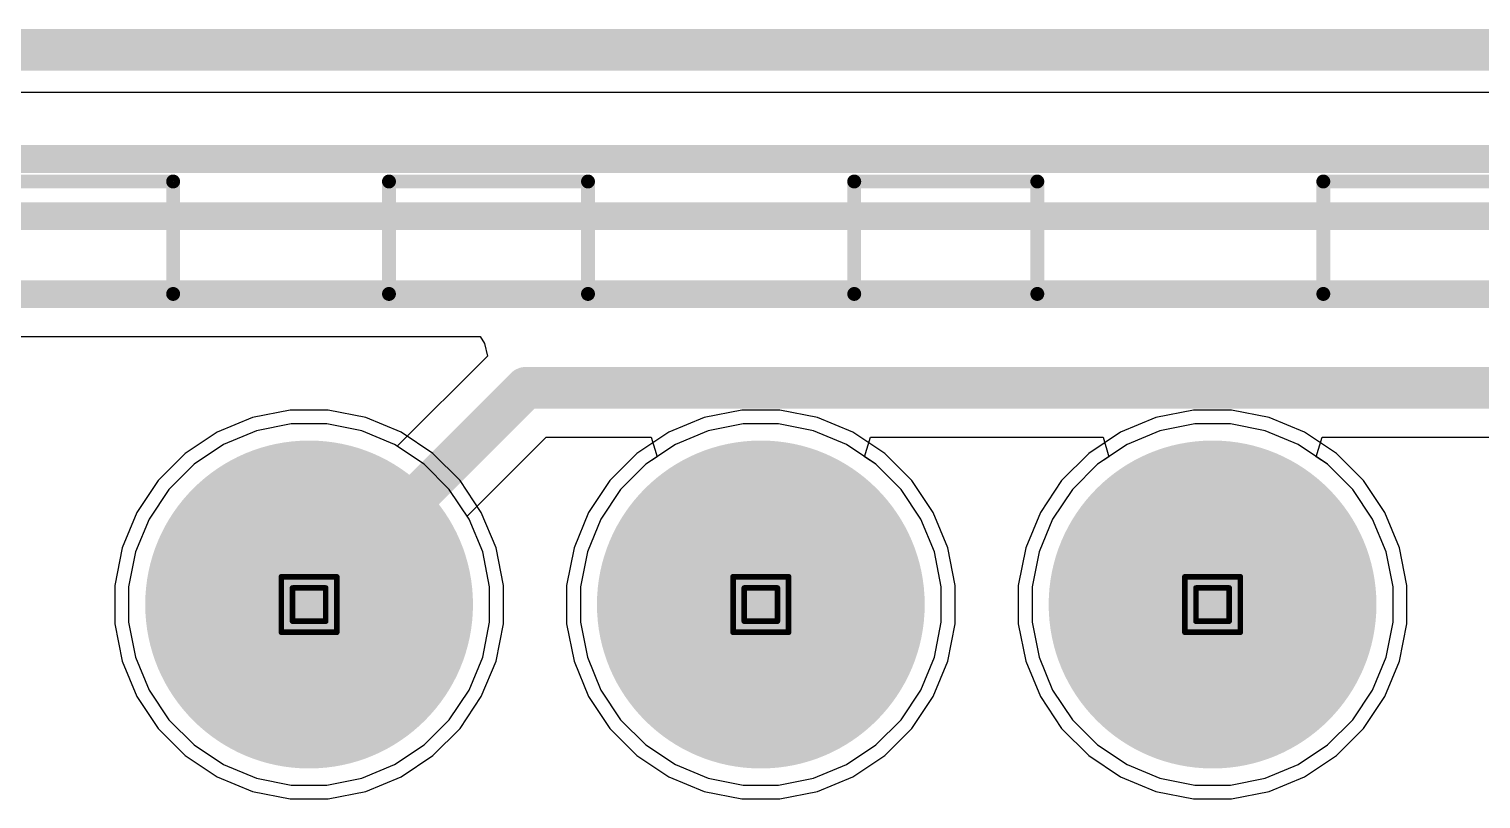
# Model space of a CAD drawing. Header units: inches. Extents: x 0 to 5379, y 0 to 5429.
# Drawn here: x 225.69 to 238.99, y 213.14 to 220.19 of the extents above; entities that cross this region are included whole.
import ezdxf

# ---------------------------------------------------------------- set-up
doc = ezdxf.new("R2010")
doc.units = ezdxf.units.IN
for name, color, linetype in [('Board Outline', 216, 'Continuous'), ('Bottom Layer', 5, 'Continuous'), ('Bottom Solder', 6, 'Continuous'), ('Drill Drawing', 1, 'Continuous'), ('GND01', 16, 'Continuous'), ('GND02', 76, 'Continuous'), ('Multi-Layer', 9, 'Continuous'), ('Pad Holes', 156, 'Continuous'), ('PWR', 156, 'Continuous'), ('SIG 01', 90, 'Continuous'), ('Top Layer', 1, 'Continuous'), ('Top Overlay', 2, 'Continuous'), ('Top Solder', 216, 'Continuous')]:
    doc.layers.add(name, color=color, linetype=linetype)

# ---------------------------------------------------------------- blocks, each defined once
blk = doc.blocks.new('1_770182_0_805')
at = {"layer": 'Bottom Layer'}
h = blk.add_hatch(color=5, dxfattribs=at)
edge = h.paths.add_edge_path()
edge.add_arc((-6.365, -4.14), 1.4, 0, 360)
h = blk.add_hatch(color=5, dxfattribs=at)
edge = h.paths.add_edge_path()
edge.add_arc((-2.225, -4.14), 1.4, 0, 360)
h = blk.add_hatch(color=5, dxfattribs=at)
edge = h.paths.add_edge_path()
edge.add_arc((1.915, -4.14), 1.4, 0, 360)
at = {"layer": 'Bottom Solder'}
h = blk.add_hatch(color=6, dxfattribs=at)
edge = h.paths.add_edge_path()
edge.add_arc((-6.365, -4.14), 1.502, 0, 360)
h = blk.add_hatch(color=6, dxfattribs=at)
edge = h.paths.add_edge_path()
edge.add_arc((-2.225, -4.14), 1.502, 0, 360)
h = blk.add_hatch(color=6, dxfattribs=at)
edge = h.paths.add_edge_path()
edge.add_arc((1.915, -4.14), 1.502, 0, 360)
at = {"layer": 'GND01'}
h = blk.add_hatch(color=16, dxfattribs=at)
edge = h.paths.add_edge_path()
edge.add_arc((-6.365, -4.14), 1.4, 0, 360)
h = blk.add_hatch(color=16, dxfattribs=at)
edge = h.paths.add_edge_path()
edge.add_arc((-2.225, -4.14), 1.4, 0, 360)
h = blk.add_hatch(color=16, dxfattribs=at)
edge = h.paths.add_edge_path()
edge.add_arc((1.915, -4.14), 1.4, 0, 360)
at = {"layer": 'GND02'}
h = blk.add_hatch(color=76, dxfattribs=at)
edge = h.paths.add_edge_path()
edge.add_arc((-6.365, -4.14), 1.4, 0, 360)
h = blk.add_hatch(color=76, dxfattribs=at)
edge = h.paths.add_edge_path()
edge.add_arc((-2.225, -4.14), 1.4, 0, 360)
h = blk.add_hatch(color=76, dxfattribs=at)
edge = h.paths.add_edge_path()
edge.add_arc((1.915, -4.14), 1.4, 0, 360)
at = {"layer": 'Multi-Layer'}
h = blk.add_hatch(color=9, dxfattribs=at)
edge = h.paths.add_edge_path()
edge.add_arc((-6.365, -4.14), 1.4, 0, 360)
h = blk.add_hatch(color=9, dxfattribs=at)
edge = h.paths.add_edge_path()
edge.add_arc((-2.225, -4.14), 1.4, 0, 360)
h = blk.add_hatch(color=9, dxfattribs=at)
edge = h.paths.add_edge_path()
edge.add_arc((1.915, -4.14), 1.4, 0, 360)
at = {"layer": 'Pad Holes'}
h = blk.add_hatch(color=7, dxfattribs=at)
edge = h.paths.add_edge_path()
edge.add_arc((-6.365, -4.14), 0.7, 0, 360)
h = blk.add_hatch(color=7, dxfattribs=at)
edge = h.paths.add_edge_path()
edge.add_arc((-2.225, -4.14), 0.7, 0, 360)
h = blk.add_hatch(color=7, dxfattribs=at)
edge = h.paths.add_edge_path()
edge.add_arc((1.915, -4.14), 0.7, 0, 360)
at = {"layer": 'PWR'}
h = blk.add_hatch(color=156, dxfattribs=at)
edge = h.paths.add_edge_path()
edge.add_arc((-6.365, -4.14), 1.4, 0, 360)
h = blk.add_hatch(color=156, dxfattribs=at)
edge = h.paths.add_edge_path()
edge.add_arc((-2.225, -4.14), 1.4, 0, 360)
h = blk.add_hatch(color=156, dxfattribs=at)
edge = h.paths.add_edge_path()
edge.add_arc((1.915, -4.14), 1.4, 0, 360)
at = {"layer": 'SIG 01'}
h = blk.add_hatch(color=90, dxfattribs=at)
edge = h.paths.add_edge_path()
edge.add_arc((-6.365, -4.14), 1.4, 0, 360)
h = blk.add_hatch(color=90, dxfattribs=at)
edge = h.paths.add_edge_path()
edge.add_arc((-2.225, -4.14), 1.4, 0, 360)
h = blk.add_hatch(color=90, dxfattribs=at)
edge = h.paths.add_edge_path()
edge.add_arc((1.915, -4.14), 1.4, 0, 360)
at = {"layer": 'Top Layer'}
h = blk.add_hatch(color=1, dxfattribs=at)
edge = h.paths.add_edge_path()
edge.add_arc((-6.365, -4.14), 1.4, 0, 360)
h = blk.add_hatch(color=1, dxfattribs=at)
edge = h.paths.add_edge_path()
edge.add_arc((-2.225, -4.14), 1.4, 0, 360)
h = blk.add_hatch(color=1, dxfattribs=at)
edge = h.paths.add_edge_path()
edge.add_arc((1.915, -4.14), 1.4, 0, 360)
at = {"layer": 'Top Solder'}
h = blk.add_hatch(color=216, dxfattribs=at)
edge = h.paths.add_edge_path()
edge.add_arc((-6.365, -4.14), 1.502, 0, 360)
h = blk.add_hatch(color=216, dxfattribs=at)
edge = h.paths.add_edge_path()
edge.add_arc((-2.225, -4.14), 1.502, 0, 360)
h = blk.add_hatch(color=216, dxfattribs=at)
edge = h.paths.add_edge_path()
edge.add_arc((1.915, -4.14), 1.502, 0, 360)
at = {"layer": 'Top Overlay'}
for points in [[(-7.38, -6.985, 0.127, 0.127, 0), (-9.21, -6.985, 0.127, 0.127, 0)], [(-4.759, -6.985, 0.127, 0.127, 0), (-7.38, -6.985, 0.127, 0.127, 0)], [(-7.38, -6.985, 0.127, 0.127, 0), (-7.38, -8.015, 0.127, 0.127, 0)], [(-3.081, -6.985, 0.127, 0.127, 0), (-4.759, -6.985, 0.127, 0.127, 0)], [(-4.759, -6.985, 0.127, 0.127, 0), (-4.759, -8.015, 0.127, 0.127, 0)], [(-0.641, -6.985, 0.127, 0.127, 0), (-3.081, -6.985, 0.127, 0.127, 0)], [(-3.081, -6.985, 0.127, 0.127, 0), (-3.081, -8.015, 0.127, 0.127, 0)], [(1.183, -6.985, 0.127, 0.127, 0), (-0.641, -6.985, 0.127, 0.127, 0)], [(-0.641, -6.985, 0.127, 0.127, 0), (-0.641, -8.015, 0.127, 0.127, 0)], [(3.161, -6.985, 0.127, 0.127, 0), (1.183, -6.985, 0.127, 0.127, 0)], [(1.183, -6.985, 0.127, 0.127, 0), (1.183, -8.015, 0.127, 0.127, 0)], [(4.76, -6.985, 0.127, 0.127, 0), (3.161, -6.985, 0.127, 0.127, 0)], [(3.161, -6.985, 0.127, 0.127, 0), (3.161, -8.015, 0.127, 0.127, 0)], [(-7.38, -8.015, 0.127, 0.127, 0), (-9.21, -8.015, 0.127, 0.127, 0)], [(-3.081, -8.015, 0.127, 0.127, 0), (-4.759, -8.015, 0.127, 0.127, 0)], [(1.183, -8.015, 0.127, 0.127, 0), (-0.641, -8.015, 0.127, 0.127, 0)], [(4.76, -8.015, 0.127, 0.127, 0), (3.161, -8.015, 0.127, 0.127, 0)]]:
    blk.add_lwpolyline(points, format="xyseb", dxfattribs=at)
for points in [[(-7.412, -6.985, 0.0635, 0.0635, 1), (-7.348, -6.985, 0.0635, 0.0635, 1)], [(-7.412, -6.985, 0.0635, 0.0635, 1), (-7.348, -6.985, 0.0635, 0.0635, 1)], [(-7.412, -6.985, 0.0635, 0.0635, 1), (-7.348, -6.985, 0.0635, 0.0635, 1)], [(-4.791, -6.985, 0.0635, 0.0635, 1), (-4.727, -6.985, 0.0635, 0.0635, 1)], [(-4.791, -6.985, 0.0635, 0.0635, 1), (-4.727, -6.985, 0.0635, 0.0635, 1)], [(-4.791, -6.985, 0.0635, 0.0635, 1), (-4.727, -6.985, 0.0635, 0.0635, 1)], [(-3.113, -6.985, 0.0635, 0.0635, 1), (-3.049, -6.985, 0.0635, 0.0635, 1)], [(-3.113, -6.985, 0.0635, 0.0635, 1), (-3.049, -6.985, 0.0635, 0.0635, 1)], [(-3.113, -6.985, 0.0635, 0.0635, 1), (-3.049, -6.985, 0.0635, 0.0635, 1)], [(-0.673, -6.985, 0.0635, 0.0635, 1), (-0.609, -6.985, 0.0635, 0.0635, 1)], [(-0.673, -6.985, 0.0635, 0.0635, 1), (-0.609, -6.985, 0.0635, 0.0635, 1)], [(-0.673, -6.985, 0.0635, 0.0635, 1), (-0.609, -6.985, 0.0635, 0.0635, 1)], [(1.151, -6.985, 0.0635, 0.0635, 1), (1.215, -6.985, 0.0635, 0.0635, 1)], [(1.151, -6.985, 0.0635, 0.0635, 1), (1.215, -6.985, 0.0635, 0.0635, 1)], [(1.151, -6.985, 0.0635, 0.0635, 1), (1.215, -6.985, 0.0635, 0.0635, 1)], [(3.129, -6.985, 0.0635, 0.0635, 1), (3.193, -6.985, 0.0635, 0.0635, 1)], [(3.129, -6.985, 0.0635, 0.0635, 1), (3.193, -6.985, 0.0635, 0.0635, 1)], [(3.129, -6.985, 0.0635, 0.0635, 1), (3.193, -6.985, 0.0635, 0.0635, 1)], [(-7.412, -8.015, 0.0635, 0.0635, 1), (-7.348, -8.015, 0.0635, 0.0635, 1)], [(-7.412, -8.015, 0.0635, 0.0635, 1), (-7.348, -8.015, 0.0635, 0.0635, 1)], [(-4.791, -8.015, 0.0635, 0.0635, 1), (-4.727, -8.015, 0.0635, 0.0635, 1)], [(-4.791, -8.015, 0.0635, 0.0635, 1), (-4.727, -8.015, 0.0635, 0.0635, 1)], [(-3.113, -8.015, 0.0635, 0.0635, 1), (-3.049, -8.015, 0.0635, 0.0635, 1)], [(-3.113, -8.015, 0.0635, 0.0635, 1), (-3.049, -8.015, 0.0635, 0.0635, 1)], [(-0.673, -8.015, 0.0635, 0.0635, 1), (-0.609, -8.015, 0.0635, 0.0635, 1)], [(-0.673, -8.015, 0.0635, 0.0635, 1), (-0.609, -8.015, 0.0635, 0.0635, 1)], [(1.151, -8.015, 0.0635, 0.0635, 1), (1.215, -8.015, 0.0635, 0.0635, 1)], [(1.151, -8.015, 0.0635, 0.0635, 1), (1.215, -8.015, 0.0635, 0.0635, 1)], [(3.129, -8.015, 0.0635, 0.0635, 1), (3.193, -8.015, 0.0635, 0.0635, 1)], [(3.129, -8.015, 0.0635, 0.0635, 1), (3.193, -8.015, 0.0635, 0.0635, 1)]]:
    blk.add_lwpolyline(points, format="xyseb", close=True, dxfattribs=at)

msp = doc.modelspace()

# ---------------------------------------------------------------- linework, layer by layer
at = {"layer": 'Board Outline'}
msp.add_lwpolyline([(0, 220, 0.381, 0.381, 0), (350, 220, 0.381, 0.381, 0)], format="xyseb", dxfattribs=at)
at = {"layer": 'Bottom Layer'}
for p, q in [((207.014, 219.612), (302.696, 219.612)), ((227.771, 216.509), (227.47, 216.385)), ((228.09, 216.573), (227.771, 216.509)), ((228.416, 216.573), (228.09, 216.573)), ((228.736, 216.509), (228.416, 216.573)), ((229.037, 216.385), (228.736, 216.509)), ((231.911, 216.509), (231.61, 216.385)), ((232.23, 216.573), (231.911, 216.509)), ((232.556, 216.573), (232.23, 216.573)), ((232.876, 216.509), (232.556, 216.573)), ((233.177, 216.385), (232.876, 216.509)), ((236.051, 216.509), (235.75, 216.385)), ((236.37, 216.573), (236.051, 216.509)), ((236.696, 216.573), (236.37, 216.573)), ((237.016, 216.509), (236.696, 216.573)), ((237.317, 216.385), (237.016, 216.509)), ((227.47, 216.385), (227.199, 216.204)), ((229.307, 216.204), (229.037, 216.385)), ((231.61, 216.385), (231.339, 216.204)), ((233.447, 216.204), (233.177, 216.385)), ((235.75, 216.385), (235.479, 216.204)), ((237.587, 216.204), (237.317, 216.385)), ((227.199, 216.204), (226.968, 215.973)), ((229.538, 215.973), (229.307, 216.204)), ((231.339, 216.204), (231.108, 215.973)), ((233.678, 215.973), (233.447, 216.204)), ((235.479, 216.204), (235.248, 215.973)), ((237.818, 215.973), (237.587, 216.204)), ((226.968, 215.973), (226.787, 215.702)), ((229.719, 215.702), (229.538, 215.973)), ((231.108, 215.973), (230.927, 215.702)), ((233.859, 215.702), (233.678, 215.973)), ((235.248, 215.973), (235.067, 215.702)), ((237.999, 215.702), (237.818, 215.973)), ((226.787, 215.702), (226.663, 215.401)), ((229.844, 215.401), (229.719, 215.702)), ((230.927, 215.702), (230.803, 215.401)), ((233.984, 215.401), (233.859, 215.702)), ((235.067, 215.702), (234.943, 215.401)), ((238.124, 215.401), (237.999, 215.702)), ((226.663, 215.401), (226.599, 215.082)), ((229.907, 215.082), (229.844, 215.401)), ((230.803, 215.401), (230.739, 215.082)), ((234.047, 215.082), (233.984, 215.401)), ((234.943, 215.401), (234.879, 215.082)), ((238.187, 215.082), (238.124, 215.401)), ((226.599, 215.082), (226.599, 214.756)), ((229.907, 214.756), (229.907, 215.082)), ((230.739, 215.082), (230.739, 214.756)), ((234.047, 214.756), (234.047, 215.082)), ((234.879, 215.082), (234.879, 214.756)), ((238.187, 214.756), (238.187, 215.082)), ((226.599, 214.756), (226.663, 214.436)), ((229.844, 214.436), (229.907, 214.756)), ((230.739, 214.756), (230.803, 214.436)), ((233.984, 214.436), (234.047, 214.756)), ((234.879, 214.756), (234.943, 214.436)), ((238.124, 214.436), (238.187, 214.756)), ((226.663, 214.436), (226.787, 214.135)), ((229.719, 214.135), (229.844, 214.436)), ((230.803, 214.436), (230.927, 214.135)), ((233.859, 214.135), (233.984, 214.436)), ((234.943, 214.436), (235.067, 214.135)), ((237.999, 214.135), (238.124, 214.436)), ((226.787, 214.135), (226.968, 213.864)), ((229.538, 213.864), (229.719, 214.135)), ((230.927, 214.135), (231.108, 213.864)), ((233.678, 213.864), (233.859, 214.135)), ((235.067, 214.135), (235.248, 213.864)), ((237.818, 213.864), (237.999, 214.135)), ((226.968, 213.864), (227.199, 213.634)), ((229.307, 213.634), (229.538, 213.864)), ((231.108, 213.864), (231.339, 213.634)), ((233.447, 213.634), (233.678, 213.864)), ((235.248, 213.864), (235.479, 213.634)), ((237.587, 213.634), (237.818, 213.864)), ((227.199, 213.634), (227.47, 213.453)), ((229.037, 213.453), (229.307, 213.634)), ((231.339, 213.634), (231.61, 213.453)), ((233.177, 213.453), (233.447, 213.634)), ((235.479, 213.634), (235.75, 213.453)), ((237.317, 213.453), (237.587, 213.634)), ((227.47, 213.453), (227.771, 213.328)), ((228.736, 213.328), (229.037, 213.453)), ((231.61, 213.453), (231.911, 213.328)), ((232.876, 213.328), (233.177, 213.453)), ((235.75, 213.453), (236.051, 213.328)), ((237.016, 213.328), (237.317, 213.453)), ((227.771, 213.328), (228.09, 213.265)), ((228.416, 213.265), (228.736, 213.328)), ((231.911, 213.328), (232.23, 213.265)), ((232.556, 213.265), (232.876, 213.328)), ((236.051, 213.328), (236.37, 213.265)), ((236.696, 213.265), (237.016, 213.328)), ((228.09, 213.265), (228.416, 213.265)), ((232.23, 213.265), (232.556, 213.265)), ((236.37, 213.265), (236.696, 213.265))]:
    msp.add_line(p, q, dxfattribs=at)
at = {"layer": 'Drill Drawing'}
for points in [[(227.999, 215.173, 0.0508, 0.0508, 0), (228.507, 215.173, 0.0508, 0.0508, 0)], [(227.999, 214.665, 0.0508, 0.0508, 0), (227.999, 215.173, 0.0508, 0.0508, 0)], [(228.507, 214.665, 0.0508, 0.0508, 0), (228.507, 215.173, 0.0508, 0.0508, 0)], [(232.139, 215.173, 0.0508, 0.0508, 0), (232.647, 215.173, 0.0508, 0.0508, 0)], [(232.139, 214.665, 0.0508, 0.0508, 0), (232.139, 215.173, 0.0508, 0.0508, 0)], [(232.647, 214.665, 0.0508, 0.0508, 0), (232.647, 215.173, 0.0508, 0.0508, 0)], [(236.279, 215.173, 0.0508, 0.0508, 0), (236.787, 215.173, 0.0508, 0.0508, 0)], [(236.279, 214.665, 0.0508, 0.0508, 0), (236.279, 215.173, 0.0508, 0.0508, 0)], [(236.787, 214.665, 0.0508, 0.0508, 0), (236.787, 215.173, 0.0508, 0.0508, 0)], [(228.101, 215.071, 0.0508, 0.0508, 0), (228.405, 215.071, 0.0508, 0.0508, 0)], [(228.101, 214.766, 0.0508, 0.0508, 0), (228.101, 215.071, 0.0508, 0.0508, 0)], [(228.405, 214.766, 0.0508, 0.0508, 0), (228.405, 215.071, 0.0508, 0.0508, 0)], [(232.241, 215.071, 0.0508, 0.0508, 0), (232.545, 215.071, 0.0508, 0.0508, 0)], [(232.241, 214.766, 0.0508, 0.0508, 0), (232.241, 215.071, 0.0508, 0.0508, 0)], [(232.545, 214.766, 0.0508, 0.0508, 0), (232.545, 215.071, 0.0508, 0.0508, 0)], [(236.381, 215.071, 0.0508, 0.0508, 0), (236.685, 215.071, 0.0508, 0.0508, 0)], [(236.381, 214.766, 0.0508, 0.0508, 0), (236.381, 215.071, 0.0508, 0.0508, 0)], [(236.685, 214.766, 0.0508, 0.0508, 0), (236.685, 215.071, 0.0508, 0.0508, 0)], [(228.101, 214.766, 0.0508, 0.0508, 0), (228.405, 214.766, 0.0508, 0.0508, 0)], [(232.241, 214.766, 0.0508, 0.0508, 0), (232.545, 214.766, 0.0508, 0.0508, 0)], [(236.381, 214.766, 0.0508, 0.0508, 0), (236.685, 214.766, 0.0508, 0.0508, 0)], [(227.999, 214.665, 0.0508, 0.0508, 0), (228.507, 214.665, 0.0508, 0.0508, 0)], [(232.139, 214.665, 0.0508, 0.0508, 0), (232.647, 214.665, 0.0508, 0.0508, 0)], [(236.279, 214.665, 0.0508, 0.0508, 0), (236.787, 214.665, 0.0508, 0.0508, 0)]]:
    msp.add_lwpolyline(points, format="xyseb", dxfattribs=at)
for points in [[(227.986, 215.173, 0.0254, 0.0254, 1), (228.012, 215.173, 0.0254, 0.0254, 1)], [(227.986, 215.173, 0.0254, 0.0254, 1), (228.012, 215.173, 0.0254, 0.0254, 1)], [(228.494, 215.173, 0.0254, 0.0254, 1), (228.52, 215.173, 0.0254, 0.0254, 1)], [(228.494, 215.173, 0.0254, 0.0254, 1), (228.52, 215.173, 0.0254, 0.0254, 1)], [(232.126, 215.173, 0.0254, 0.0254, 1), (232.152, 215.173, 0.0254, 0.0254, 1)], [(232.126, 215.173, 0.0254, 0.0254, 1), (232.152, 215.173, 0.0254, 0.0254, 1)], [(232.634, 215.173, 0.0254, 0.0254, 1), (232.66, 215.173, 0.0254, 0.0254, 1)], [(232.634, 215.173, 0.0254, 0.0254, 1), (232.66, 215.173, 0.0254, 0.0254, 1)], [(236.266, 215.173, 0.0254, 0.0254, 1), (236.292, 215.173, 0.0254, 0.0254, 1)], [(236.266, 215.173, 0.0254, 0.0254, 1), (236.292, 215.173, 0.0254, 0.0254, 1)], [(236.774, 215.173, 0.0254, 0.0254, 1), (236.8, 215.173, 0.0254, 0.0254, 1)], [(236.774, 215.173, 0.0254, 0.0254, 1), (236.8, 215.173, 0.0254, 0.0254, 1)], [(228.088, 215.071, 0.0254, 0.0254, 1), (228.113, 215.071, 0.0254, 0.0254, 1)], [(228.088, 215.071, 0.0254, 0.0254, 1), (228.113, 215.071, 0.0254, 0.0254, 1)], [(228.393, 215.071, 0.0254, 0.0254, 1), (228.418, 215.071, 0.0254, 0.0254, 1)], [(228.393, 215.071, 0.0254, 0.0254, 1), (228.418, 215.071, 0.0254, 0.0254, 1)], [(232.228, 215.071, 0.0254, 0.0254, 1), (232.253, 215.071, 0.0254, 0.0254, 1)], [(232.228, 215.071, 0.0254, 0.0254, 1), (232.253, 215.071, 0.0254, 0.0254, 1)], [(232.533, 215.071, 0.0254, 0.0254, 1), (232.558, 215.071, 0.0254, 0.0254, 1)], [(232.533, 215.071, 0.0254, 0.0254, 1), (232.558, 215.071, 0.0254, 0.0254, 1)], [(236.368, 215.071, 0.0254, 0.0254, 1), (236.393, 215.071, 0.0254, 0.0254, 1)], [(236.368, 215.071, 0.0254, 0.0254, 1), (236.393, 215.071, 0.0254, 0.0254, 1)], [(236.673, 215.071, 0.0254, 0.0254, 1), (236.698, 215.071, 0.0254, 0.0254, 1)], [(236.673, 215.071, 0.0254, 0.0254, 1), (236.698, 215.071, 0.0254, 0.0254, 1)], [(228.088, 214.766, 0.0254, 0.0254, 1), (228.113, 214.766, 0.0254, 0.0254, 1)], [(228.088, 214.766, 0.0254, 0.0254, 1), (228.113, 214.766, 0.0254, 0.0254, 1)], [(228.393, 214.766, 0.0254, 0.0254, 1), (228.418, 214.766, 0.0254, 0.0254, 1)], [(228.393, 214.766, 0.0254, 0.0254, 1), (228.418, 214.766, 0.0254, 0.0254, 1)], [(232.228, 214.766, 0.0254, 0.0254, 1), (232.253, 214.766, 0.0254, 0.0254, 1)], [(232.228, 214.766, 0.0254, 0.0254, 1), (232.253, 214.766, 0.0254, 0.0254, 1)], [(232.533, 214.766, 0.0254, 0.0254, 1), (232.558, 214.766, 0.0254, 0.0254, 1)], [(232.533, 214.766, 0.0254, 0.0254, 1), (232.558, 214.766, 0.0254, 0.0254, 1)], [(236.368, 214.766, 0.0254, 0.0254, 1), (236.393, 214.766, 0.0254, 0.0254, 1)], [(236.368, 214.766, 0.0254, 0.0254, 1), (236.393, 214.766, 0.0254, 0.0254, 1)], [(236.673, 214.766, 0.0254, 0.0254, 1), (236.698, 214.766, 0.0254, 0.0254, 1)], [(236.673, 214.766, 0.0254, 0.0254, 1), (236.698, 214.766, 0.0254, 0.0254, 1)], [(227.986, 214.665, 0.0254, 0.0254, 1), (228.012, 214.665, 0.0254, 0.0254, 1)], [(227.986, 214.665, 0.0254, 0.0254, 1), (228.012, 214.665, 0.0254, 0.0254, 1)], [(228.494, 214.665, 0.0254, 0.0254, 1), (228.52, 214.665, 0.0254, 0.0254, 1)], [(228.494, 214.665, 0.0254, 0.0254, 1), (228.52, 214.665, 0.0254, 0.0254, 1)], [(232.126, 214.665, 0.0254, 0.0254, 1), (232.152, 214.665, 0.0254, 0.0254, 1)], [(232.126, 214.665, 0.0254, 0.0254, 1), (232.152, 214.665, 0.0254, 0.0254, 1)], [(232.634, 214.665, 0.0254, 0.0254, 1), (232.66, 214.665, 0.0254, 0.0254, 1)], [(232.634, 214.665, 0.0254, 0.0254, 1), (232.66, 214.665, 0.0254, 0.0254, 1)], [(236.266, 214.665, 0.0254, 0.0254, 1), (236.292, 214.665, 0.0254, 0.0254, 1)], [(236.266, 214.665, 0.0254, 0.0254, 1), (236.292, 214.665, 0.0254, 0.0254, 1)], [(236.774, 214.665, 0.0254, 0.0254, 1), (236.8, 214.665, 0.0254, 0.0254, 1)], [(236.774, 214.665, 0.0254, 0.0254, 1), (236.8, 214.665, 0.0254, 0.0254, 1)]]:
    msp.add_lwpolyline(points, format="xyseb", close=True, dxfattribs=at)
at = {"layer": 'GND01'}
for p, q in [((196.838, 219.612), (349.612, 219.612)), ((227.771, 216.509), (227.47, 216.385)), ((228.09, 216.573), (227.771, 216.509)), ((228.416, 216.573), (228.09, 216.573)), ((228.736, 216.509), (228.416, 216.573)), ((229.037, 216.385), (228.736, 216.509)), ((231.911, 216.509), (231.61, 216.385)), ((232.23, 216.573), (231.911, 216.509)), ((232.556, 216.573), (232.23, 216.573)), ((232.876, 216.509), (232.556, 216.573)), ((233.177, 216.385), (232.876, 216.509)), ((236.051, 216.509), (235.75, 216.385)), ((236.37, 216.573), (236.051, 216.509)), ((236.696, 216.573), (236.37, 216.573)), ((237.016, 216.509), (236.696, 216.573)), ((237.317, 216.385), (237.016, 216.509)), ((227.47, 216.385), (227.199, 216.204)), ((229.307, 216.204), (229.037, 216.385)), ((231.61, 216.385), (231.339, 216.204)), ((233.447, 216.204), (233.177, 216.385)), ((235.75, 216.385), (235.479, 216.204)), ((237.587, 216.204), (237.317, 216.385)), ((227.199, 216.204), (226.968, 215.973)), ((229.538, 215.973), (229.307, 216.204)), ((231.339, 216.204), (231.108, 215.973)), ((233.678, 215.973), (233.447, 216.204)), ((235.479, 216.204), (235.248, 215.973)), ((237.818, 215.973), (237.587, 216.204)), ((226.968, 215.973), (226.787, 215.702)), ((229.719, 215.702), (229.538, 215.973)), ((231.108, 215.973), (230.927, 215.702)), ((233.859, 215.702), (233.678, 215.973)), ((235.248, 215.973), (235.067, 215.702)), ((237.999, 215.702), (237.818, 215.973)), ((226.787, 215.702), (226.663, 215.401)), ((229.844, 215.401), (229.719, 215.702)), ((230.927, 215.702), (230.803, 215.401)), ((233.984, 215.401), (233.859, 215.702)), ((235.067, 215.702), (234.943, 215.401)), ((238.124, 215.401), (237.999, 215.702)), ((226.663, 215.401), (226.599, 215.082)), ((229.907, 215.082), (229.844, 215.401)), ((230.803, 215.401), (230.739, 215.082)), ((234.047, 215.082), (233.984, 215.401)), ((234.943, 215.401), (234.879, 215.082)), ((238.187, 215.082), (238.124, 215.401)), ((226.599, 215.082), (226.599, 214.756)), ((229.907, 214.756), (229.907, 215.082)), ((230.739, 215.082), (230.739, 214.756)), ((234.047, 214.756), (234.047, 215.082)), ((234.879, 215.082), (234.879, 214.756)), ((238.187, 214.756), (238.187, 215.082)), ((226.599, 214.756), (226.663, 214.436)), ((229.844, 214.436), (229.907, 214.756)), ((230.739, 214.756), (230.803, 214.436)), ((233.984, 214.436), (234.047, 214.756)), ((234.879, 214.756), (234.943, 214.436)), ((238.124, 214.436), (238.187, 214.756)), ((226.663, 214.436), (226.787, 214.135)), ((229.719, 214.135), (229.844, 214.436)), ((230.803, 214.436), (230.927, 214.135)), ((233.859, 214.135), (233.984, 214.436)), ((234.943, 214.436), (235.067, 214.135)), ((237.999, 214.135), (238.124, 214.436)), ((226.787, 214.135), (226.968, 213.864)), ((229.538, 213.864), (229.719, 214.135)), ((230.927, 214.135), (231.108, 213.864)), ((233.678, 213.864), (233.859, 214.135)), ((235.067, 214.135), (235.248, 213.864)), ((237.818, 213.864), (237.999, 214.135)), ((226.968, 213.864), (227.199, 213.634)), ((229.307, 213.634), (229.538, 213.864)), ((231.108, 213.864), (231.339, 213.634)), ((233.447, 213.634), (233.678, 213.864)), ((235.248, 213.864), (235.479, 213.634)), ((237.587, 213.634), (237.818, 213.864)), ((227.199, 213.634), (227.47, 213.453)), ((229.037, 213.453), (229.307, 213.634)), ((231.339, 213.634), (231.61, 213.453)), ((233.177, 213.453), (233.447, 213.634)), ((235.479, 213.634), (235.75, 213.453)), ((237.317, 213.453), (237.587, 213.634)), ((227.47, 213.453), (227.771, 213.328)), ((228.736, 213.328), (229.037, 213.453)), ((231.61, 213.453), (231.911, 213.328)), ((232.876, 213.328), (233.177, 213.453)), ((235.75, 213.453), (236.051, 213.328)), ((237.016, 213.328), (237.317, 213.453)), ((227.771, 213.328), (228.09, 213.265)), ((228.416, 213.265), (228.736, 213.328)), ((231.911, 213.328), (232.23, 213.265)), ((232.556, 213.265), (232.876, 213.328)), ((236.051, 213.328), (236.37, 213.265)), ((236.696, 213.265), (237.016, 213.328)), ((228.09, 213.265), (228.416, 213.265)), ((232.23, 213.265), (232.556, 213.265)), ((236.37, 213.265), (236.696, 213.265))]:
    msp.add_line(p, q, dxfattribs=at)
at = {"layer": 'GND02'}
for p, q in [((196.838, 219.612), (349.612, 219.612)), ((227.771, 216.509), (227.47, 216.385)), ((228.09, 216.573), (227.771, 216.509)), ((228.416, 216.573), (228.09, 216.573)), ((228.736, 216.509), (228.416, 216.573)), ((229.037, 216.385), (228.736, 216.509)), ((231.911, 216.509), (231.61, 216.385)), ((232.23, 216.573), (231.911, 216.509)), ((232.556, 216.573), (232.23, 216.573)), ((232.876, 216.509), (232.556, 216.573)), ((233.177, 216.385), (232.876, 216.509)), ((236.051, 216.509), (235.75, 216.385)), ((236.37, 216.573), (236.051, 216.509)), ((236.696, 216.573), (236.37, 216.573)), ((237.016, 216.509), (236.696, 216.573)), ((237.317, 216.385), (237.016, 216.509)), ((227.47, 216.385), (227.199, 216.204)), ((229.307, 216.204), (229.037, 216.385)), ((231.61, 216.385), (231.339, 216.204)), ((233.447, 216.204), (233.177, 216.385)), ((235.75, 216.385), (235.479, 216.204)), ((237.587, 216.204), (237.317, 216.385)), ((227.199, 216.204), (226.968, 215.973)), ((229.538, 215.973), (229.307, 216.204)), ((231.339, 216.204), (231.108, 215.973)), ((233.678, 215.973), (233.447, 216.204)), ((235.479, 216.204), (235.248, 215.973)), ((237.818, 215.973), (237.587, 216.204)), ((226.968, 215.973), (226.787, 215.702)), ((229.719, 215.702), (229.538, 215.973)), ((231.108, 215.973), (230.927, 215.702)), ((233.859, 215.702), (233.678, 215.973)), ((235.248, 215.973), (235.067, 215.702)), ((237.999, 215.702), (237.818, 215.973)), ((226.787, 215.702), (226.663, 215.401)), ((229.844, 215.401), (229.719, 215.702)), ((230.927, 215.702), (230.803, 215.401)), ((233.984, 215.401), (233.859, 215.702)), ((235.067, 215.702), (234.943, 215.401)), ((238.124, 215.401), (237.999, 215.702)), ((226.663, 215.401), (226.599, 215.082)), ((229.907, 215.082), (229.844, 215.401)), ((230.803, 215.401), (230.739, 215.082)), ((234.047, 215.082), (233.984, 215.401)), ((234.943, 215.401), (234.879, 215.082)), ((238.187, 215.082), (238.124, 215.401)), ((226.599, 215.082), (226.599, 214.756)), ((229.907, 214.756), (229.907, 215.082)), ((230.739, 215.082), (230.739, 214.756)), ((234.047, 214.756), (234.047, 215.082)), ((234.879, 215.082), (234.879, 214.756)), ((238.187, 214.756), (238.187, 215.082)), ((226.599, 214.756), (226.663, 214.436)), ((229.844, 214.436), (229.907, 214.756)), ((230.739, 214.756), (230.803, 214.436)), ((233.984, 214.436), (234.047, 214.756)), ((234.879, 214.756), (234.943, 214.436)), ((238.124, 214.436), (238.187, 214.756)), ((226.663, 214.436), (226.787, 214.135)), ((229.719, 214.135), (229.844, 214.436)), ((230.803, 214.436), (230.927, 214.135)), ((233.859, 214.135), (233.984, 214.436)), ((234.943, 214.436), (235.067, 214.135)), ((237.999, 214.135), (238.124, 214.436)), ((226.787, 214.135), (226.968, 213.864)), ((229.538, 213.864), (229.719, 214.135)), ((230.927, 214.135), (231.108, 213.864)), ((233.678, 213.864), (233.859, 214.135)), ((235.067, 214.135), (235.248, 213.864)), ((237.818, 213.864), (237.999, 214.135)), ((226.968, 213.864), (227.199, 213.634)), ((229.307, 213.634), (229.538, 213.864)), ((231.108, 213.864), (231.339, 213.634)), ((233.447, 213.634), (233.678, 213.864)), ((235.248, 213.864), (235.479, 213.634)), ((237.587, 213.634), (237.818, 213.864)), ((227.199, 213.634), (227.47, 213.453)), ((229.037, 213.453), (229.307, 213.634)), ((231.339, 213.634), (231.61, 213.453)), ((233.177, 213.453), (233.447, 213.634)), ((235.479, 213.634), (235.75, 213.453)), ((237.317, 213.453), (237.587, 213.634)), ((227.47, 213.453), (227.771, 213.328)), ((228.736, 213.328), (229.037, 213.453)), ((231.61, 213.453), (231.911, 213.328)), ((232.876, 213.328), (233.177, 213.453)), ((235.75, 213.453), (236.051, 213.328)), ((237.016, 213.328), (237.317, 213.453)), ((227.771, 213.328), (228.09, 213.265)), ((228.416, 213.265), (228.736, 213.328)), ((231.911, 213.328), (232.23, 213.265)), ((232.556, 213.265), (232.876, 213.328)), ((236.051, 213.328), (236.37, 213.265)), ((236.696, 213.265), (237.016, 213.328)), ((228.09, 213.265), (228.416, 213.265)), ((232.23, 213.265), (232.556, 213.265)), ((236.37, 213.265), (236.696, 213.265))]:
    msp.add_line(p, q, dxfattribs=at)
at = {"layer": 'PWR'}
for p, q in [((196.838, 219.612), (254.752, 219.612)), ((227.771, 216.509), (227.47, 216.385)), ((228.09, 216.573), (227.771, 216.509)), ((228.416, 216.573), (228.09, 216.573)), ((228.736, 216.509), (228.416, 216.573)), ((229.037, 216.385), (228.736, 216.509)), ((231.911, 216.509), (231.61, 216.385)), ((232.23, 216.573), (231.911, 216.509)), ((232.556, 216.573), (232.23, 216.573)), ((232.876, 216.509), (232.556, 216.573)), ((233.177, 216.385), (232.876, 216.509)), ((236.051, 216.509), (235.75, 216.385)), ((236.37, 216.573), (236.051, 216.509)), ((236.696, 216.573), (236.37, 216.573)), ((237.016, 216.509), (236.696, 216.573)), ((237.317, 216.385), (237.016, 216.509)), ((227.47, 216.385), (227.199, 216.204)), ((229.307, 216.204), (229.037, 216.385)), ((231.61, 216.385), (231.339, 216.204)), ((233.447, 216.204), (233.177, 216.385)), ((235.75, 216.385), (235.479, 216.204)), ((237.587, 216.204), (237.317, 216.385)), ((227.199, 216.204), (226.968, 215.973)), ((229.538, 215.973), (229.307, 216.204)), ((231.339, 216.204), (231.108, 215.973)), ((233.678, 215.973), (233.447, 216.204)), ((235.479, 216.204), (235.248, 215.973)), ((237.818, 215.973), (237.587, 216.204)), ((226.968, 215.973), (226.787, 215.702)), ((229.719, 215.702), (229.538, 215.973)), ((231.108, 215.973), (230.927, 215.702)), ((233.859, 215.702), (233.678, 215.973)), ((235.248, 215.973), (235.067, 215.702)), ((237.999, 215.702), (237.818, 215.973)), ((226.787, 215.702), (226.663, 215.401)), ((229.844, 215.401), (229.719, 215.702)), ((230.927, 215.702), (230.803, 215.401)), ((233.984, 215.401), (233.859, 215.702)), ((235.067, 215.702), (234.943, 215.401)), ((238.124, 215.401), (237.999, 215.702)), ((226.663, 215.401), (226.599, 215.082)), ((229.907, 215.082), (229.844, 215.401)), ((230.803, 215.401), (230.739, 215.082)), ((234.047, 215.082), (233.984, 215.401)), ((234.943, 215.401), (234.879, 215.082)), ((238.187, 215.082), (238.124, 215.401)), ((226.599, 215.082), (226.599, 214.756)), ((229.907, 214.756), (229.907, 215.082)), ((230.739, 215.082), (230.739, 214.756)), ((234.047, 214.756), (234.047, 215.082)), ((234.879, 215.082), (234.879, 214.756)), ((238.187, 214.756), (238.187, 215.082)), ((226.599, 214.756), (226.663, 214.436)), ((229.844, 214.436), (229.907, 214.756)), ((230.739, 214.756), (230.803, 214.436)), ((233.984, 214.436), (234.047, 214.756)), ((234.879, 214.756), (234.943, 214.436)), ((238.124, 214.436), (238.187, 214.756)), ((226.663, 214.436), (226.787, 214.135)), ((229.719, 214.135), (229.844, 214.436)), ((230.803, 214.436), (230.927, 214.135)), ((233.859, 214.135), (233.984, 214.436)), ((234.943, 214.436), (235.067, 214.135)), ((237.999, 214.135), (238.124, 214.436)), ((226.787, 214.135), (226.968, 213.864)), ((229.538, 213.864), (229.719, 214.135)), ((230.927, 214.135), (231.108, 213.864)), ((233.678, 213.864), (233.859, 214.135)), ((235.067, 214.135), (235.248, 213.864)), ((237.818, 213.864), (237.999, 214.135)), ((226.968, 213.864), (227.199, 213.634)), ((229.307, 213.634), (229.538, 213.864)), ((231.108, 213.864), (231.339, 213.634)), ((233.447, 213.634), (233.678, 213.864)), ((235.248, 213.864), (235.479, 213.634)), ((237.587, 213.634), (237.818, 213.864)), ((227.199, 213.634), (227.47, 213.453)), ((229.037, 213.453), (229.307, 213.634)), ((231.339, 213.634), (231.61, 213.453)), ((233.177, 213.453), (233.447, 213.634)), ((235.479, 213.634), (235.75, 213.453)), ((237.317, 213.453), (237.587, 213.634)), ((227.47, 213.453), (227.771, 213.328)), ((228.736, 213.328), (229.037, 213.453)), ((231.61, 213.453), (231.911, 213.328)), ((232.876, 213.328), (233.177, 213.453)), ((235.75, 213.453), (236.051, 213.328)), ((237.016, 213.328), (237.317, 213.453)), ((227.771, 213.328), (228.09, 213.265)), ((228.416, 213.265), (228.736, 213.328)), ((231.911, 213.328), (232.23, 213.265)), ((232.556, 213.265), (232.876, 213.328)), ((236.051, 213.328), (236.37, 213.265)), ((236.696, 213.265), (237.016, 213.328)), ((228.09, 213.265), (228.416, 213.265)), ((232.23, 213.265), (232.556, 213.265)), ((236.37, 213.265), (236.696, 213.265))]:
    msp.add_line(p, q, dxfattribs=at)
at = {"layer": 'SIG 01'}
for p, q in [((196.894, 219.612), (281.026, 219.612)), ((227.734, 216.631), (227.409, 216.497)), ((228.078, 216.7), (227.734, 216.631)), ((228.428, 216.7), (228.078, 216.7)), ((228.773, 216.631), (228.428, 216.7)), ((229.097, 216.497), (228.773, 216.631)), ((231.874, 216.631), (231.549, 216.497)), ((232.218, 216.7), (231.874, 216.631)), ((232.568, 216.7), (232.218, 216.7)), ((232.913, 216.631), (232.568, 216.7)), ((233.237, 216.497), (232.913, 216.631)), ((236.014, 216.631), (235.689, 216.497)), ((236.358, 216.7), (236.014, 216.631)), ((236.708, 216.7), (236.358, 216.7)), ((237.053, 216.631), (236.708, 216.7)), ((237.377, 216.497), (237.053, 216.631)), ((227.409, 216.497), (227.118, 216.302)), ((229.388, 216.302), (229.097, 216.497)), ((231.549, 216.497), (231.258, 216.302)), ((233.528, 216.302), (233.237, 216.497)), ((235.689, 216.497), (235.398, 216.302)), ((237.668, 216.302), (237.377, 216.497)), ((227.118, 216.302), (226.87, 216.054)), ((229.636, 216.054), (229.388, 216.302)), ((231.258, 216.302), (231.01, 216.054)), ((233.776, 216.054), (233.528, 216.302)), ((235.398, 216.302), (235.15, 216.054)), ((237.916, 216.054), (237.668, 216.302)), ((226.87, 216.054), (226.675, 215.762)), ((229.831, 215.762), (229.636, 216.054)), ((231.01, 216.054), (230.815, 215.762)), ((233.971, 215.762), (233.776, 216.054)), ((235.15, 216.054), (234.955, 215.762)), ((238.111, 215.762), (237.916, 216.054)), ((226.675, 215.762), (226.541, 215.438)), ((229.966, 215.438), (229.831, 215.762)), ((230.815, 215.762), (230.681, 215.438)), ((234.106, 215.438), (233.971, 215.762)), ((234.955, 215.762), (234.821, 215.438)), ((238.246, 215.438), (238.111, 215.762)), ((226.541, 215.438), (226.472, 215.094)), ((230.034, 215.094), (229.966, 215.438)), ((230.681, 215.438), (230.612, 215.094)), ((234.174, 215.094), (234.106, 215.438)), ((234.821, 215.438), (234.752, 215.094)), ((238.314, 215.094), (238.246, 215.438)), ((226.472, 215.094), (226.472, 214.743)), ((230.034, 214.743), (230.034, 215.094)), ((230.612, 215.094), (230.612, 214.743)), ((234.174, 214.743), (234.174, 215.094)), ((234.752, 215.094), (234.752, 214.743)), ((238.314, 214.743), (238.314, 215.094)), ((226.472, 214.743), (226.541, 214.399)), ((229.966, 214.399), (230.034, 214.743)), ((230.612, 214.743), (230.681, 214.399)), ((234.106, 214.399), (234.174, 214.743)), ((234.752, 214.743), (234.821, 214.399)), ((238.246, 214.399), (238.314, 214.743)), ((226.541, 214.399), (226.675, 214.075)), ((229.831, 214.075), (229.966, 214.399)), ((230.681, 214.399), (230.815, 214.075)), ((233.971, 214.075), (234.106, 214.399)), ((234.821, 214.399), (234.955, 214.075)), ((238.111, 214.075), (238.246, 214.399)), ((226.675, 214.075), (226.87, 213.783)), ((229.636, 213.783), (229.831, 214.075)), ((230.815, 214.075), (231.01, 213.783)), ((233.776, 213.783), (233.971, 214.075)), ((234.955, 214.075), (235.15, 213.783)), ((237.916, 213.783), (238.111, 214.075)), ((226.87, 213.783), (227.118, 213.535)), ((229.388, 213.535), (229.636, 213.783)), ((231.01, 213.783), (231.258, 213.535)), ((233.528, 213.535), (233.776, 213.783)), ((235.15, 213.783), (235.398, 213.535)), ((237.668, 213.535), (237.916, 213.783)), ((227.118, 213.535), (227.409, 213.341)), ((229.097, 213.341), (229.388, 213.535)), ((231.258, 213.535), (231.549, 213.341)), ((233.237, 213.341), (233.528, 213.535)), ((235.398, 213.535), (235.689, 213.341)), ((237.377, 213.341), (237.668, 213.535)), ((227.409, 213.341), (227.734, 213.206)), ((228.773, 213.206), (229.097, 213.341)), ((231.549, 213.341), (231.874, 213.206)), ((232.913, 213.206), (233.237, 213.341)), ((235.689, 213.341), (236.014, 213.206)), ((237.053, 213.206), (237.377, 213.341)), ((227.734, 213.206), (228.078, 213.138)), ((228.428, 213.138), (228.773, 213.206)), ((231.874, 213.206), (232.218, 213.138)), ((232.568, 213.138), (232.913, 213.206)), ((236.014, 213.206), (236.358, 213.138)), ((236.708, 213.138), (237.053, 213.206)), ((228.078, 213.138), (228.428, 213.138)), ((232.218, 213.138), (232.568, 213.138)), ((236.358, 213.138), (236.708, 213.138))]:
    msp.add_line(p, q, dxfattribs=at)
at = {"layer": 'Top Layer'}
for p, q in [((223.427, 217.373), (229.82, 217.373)), ((229.82, 217.373), (229.861, 217.311)), ((229.861, 217.311), (229.888, 217.195)), ((229.888, 217.195), (229.061, 216.368)), ((227.771, 216.509), (227.47, 216.385)), ((228.09, 216.573), (227.771, 216.509)), ((228.416, 216.573), (228.09, 216.573)), ((228.736, 216.509), (228.416, 216.573)), ((229.037, 216.385), (228.736, 216.509)), ((227.47, 216.385), (227.199, 216.204)), ((229.061, 216.368), (229.037, 216.385)), ((229.702, 215.727), (230.426, 216.451)), ((230.426, 216.451), (231.389, 216.451)), ((231.389, 216.451), (231.443, 216.273)), ((233.343, 216.273), (233.397, 216.451)), ((233.397, 216.451), (235.529, 216.451)), ((235.529, 216.451), (235.583, 216.273)), ((237.483, 216.273), (237.537, 216.451)), ((237.537, 216.451), (239.943, 216.451)), ((231.443, 216.273), (231.339, 216.204)), ((233.447, 216.204), (233.343, 216.273)), ((235.583, 216.273), (235.479, 216.204)), ((237.587, 216.204), (237.483, 216.273)), ((227.199, 216.204), (226.968, 215.973)), ((231.339, 216.204), (231.108, 215.973)), ((233.678, 215.973), (233.447, 216.204)), ((235.479, 216.204), (235.248, 215.973)), ((237.818, 215.973), (237.587, 216.204)), ((226.968, 215.973), (226.787, 215.702)), ((231.108, 215.973), (230.927, 215.702)), ((233.859, 215.702), (233.678, 215.973)), ((235.248, 215.973), (235.067, 215.702)), ((237.999, 215.702), (237.818, 215.973)), ((226.787, 215.702), (226.663, 215.401)), ((229.719, 215.702), (229.702, 215.727)), ((229.844, 215.401), (229.719, 215.702)), ((230.927, 215.702), (230.803, 215.401)), ((233.984, 215.401), (233.859, 215.702)), ((235.067, 215.702), (234.943, 215.401)), ((238.124, 215.401), (237.999, 215.702)), ((226.663, 215.401), (226.599, 215.082)), ((229.907, 215.082), (229.844, 215.401)), ((230.803, 215.401), (230.739, 215.082)), ((234.047, 215.082), (233.984, 215.401)), ((234.943, 215.401), (234.879, 215.082)), ((238.187, 215.082), (238.124, 215.401)), ((226.599, 215.082), (226.599, 214.756)), ((229.907, 214.756), (229.907, 215.082)), ((230.739, 215.082), (230.739, 214.756)), ((234.047, 214.756), (234.047, 215.082)), ((234.879, 215.082), (234.879, 214.756)), ((238.187, 214.756), (238.187, 215.082)), ((226.599, 214.756), (226.663, 214.436)), ((229.844, 214.436), (229.907, 214.756)), ((230.739, 214.756), (230.803, 214.436)), ((233.984, 214.436), (234.047, 214.756)), ((234.879, 214.756), (234.943, 214.436)), ((238.124, 214.436), (238.187, 214.756)), ((226.663, 214.436), (226.787, 214.135)), ((229.719, 214.135), (229.844, 214.436)), ((230.803, 214.436), (230.927, 214.135)), ((233.859, 214.135), (233.984, 214.436)), ((234.943, 214.436), (235.067, 214.135)), ((237.999, 214.135), (238.124, 214.436)), ((226.787, 214.135), (226.968, 213.864)), ((229.538, 213.864), (229.719, 214.135)), ((230.927, 214.135), (231.108, 213.864)), ((233.678, 213.864), (233.859, 214.135)), ((235.067, 214.135), (235.248, 213.864)), ((237.818, 213.864), (237.999, 214.135)), ((226.968, 213.864), (227.199, 213.634)), ((229.307, 213.634), (229.538, 213.864)), ((231.108, 213.864), (231.339, 213.634)), ((233.447, 213.634), (233.678, 213.864)), ((235.248, 213.864), (235.479, 213.634)), ((237.587, 213.634), (237.818, 213.864)), ((227.199, 213.634), (227.47, 213.453)), ((229.037, 213.453), (229.307, 213.634)), ((231.339, 213.634), (231.61, 213.453)), ((233.177, 213.453), (233.447, 213.634)), ((235.479, 213.634), (235.75, 213.453)), ((237.317, 213.453), (237.587, 213.634)), ((227.47, 213.453), (227.771, 213.328)), ((228.736, 213.328), (229.037, 213.453)), ((231.61, 213.453), (231.911, 213.328)), ((232.876, 213.328), (233.177, 213.453)), ((235.75, 213.453), (236.051, 213.328)), ((237.016, 213.328), (237.317, 213.453)), ((227.771, 213.328), (228.09, 213.265)), ((228.416, 213.265), (228.736, 213.328)), ((231.911, 213.328), (232.23, 213.265)), ((232.556, 213.265), (232.876, 213.328)), ((236.051, 213.328), (236.37, 213.265)), ((236.696, 213.265), (237.016, 213.328)), ((228.09, 213.265), (228.416, 213.265)), ((232.23, 213.265), (232.556, 213.265)), ((236.37, 213.265), (236.696, 213.265))]:
    msp.add_line(p, q, dxfattribs=at)
for points in [[(218.167, 219, 0.254, 0.254, 0), (243.392, 219, 0.254, 0.254, 0)], [(222.976, 218.476, 0.254, 0.254, 0), (242.863, 218.476, 0.254, 0.254, 0)], [(223.266, 217.761, 0.254, 0.254, 0), (242.546, 217.761, 0.254, 0.254, 0)], [(228.253, 214.919, 0.381, 0.381, 0), (230.239, 216.904, 0.381, 0.381, 0)], [(230.239, 216.904, 0.381, 0.381, 0), (240.13, 216.904, 0.381, 0.381, 0)]]:
    msp.add_lwpolyline(points, format="xyseb", dxfattribs=at)
for points in [[(230.143, 216.904, 0.191, 0.191, 1), (230.334, 216.904, 0.191, 0.191, 1)], [(230.143, 216.904, 0.191, 0.191, 1), (230.334, 216.904, 0.191, 0.191, 1)], [(228.158, 214.919, 0.191, 0.191, 1), (228.348, 214.919, 0.191, 0.191, 1)]]:
    msp.add_lwpolyline(points, format="xyseb", close=True, dxfattribs=at)

# ---------------------------------------------------------------- block references
at = {"rotation": 180}
msp.add_blockref('1_770182_0_805', (230.168, 210.779), dxfattribs=at)

doc.saveas('drawing.dxf')
